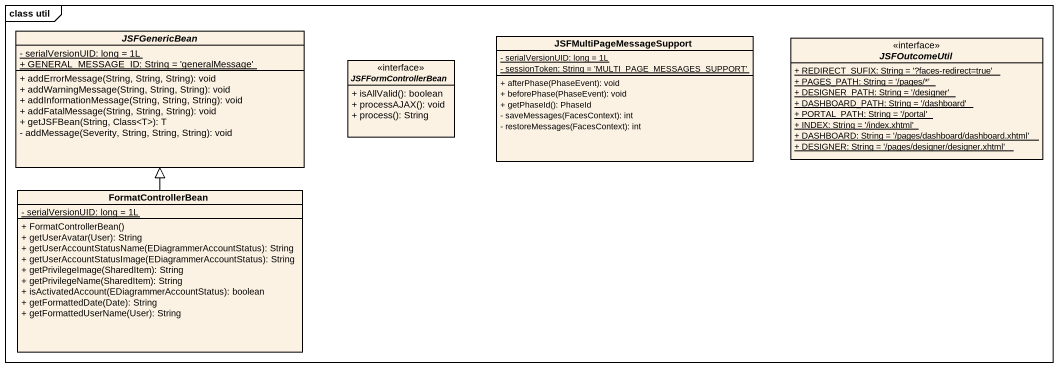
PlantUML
@startuml
mainframe class util
hide circle
hide empty members
skinparam classAttributeIconSize 0
abstract class JSFGenericBean {
  {static} - serialVersionUID: long = 1L
  {static} + GENERAL_MESSAGE_ID: String = 'generalMessage'
  + addErrorMessage(String, String, String): void
  + addWarningMessage(String, String, String): void
  + addInformationMessage(String, String, String): void
  + addFatalMessage(String, String, String): void
  + getJSFBean(String, Class<T>): T
  - addMessage(Severity, String, String, String): void
}
interface JSFFormControllerBean <<interface>> {
  + isAllValid(): boolean
  + processAJAX(): void
  + process(): String
}
class JSFMultiPageMessageSupport {
  {static} - serialVersionUID: long = 1L
  {static} - sessionToken: String = 'MULTI_PAGE_MESSAGES_SUPPORT'
  + afterPhase(PhaseEvent): void
  + beforePhase(PhaseEvent): void
  + getPhaseId(): PhaseId
  - saveMessages(FacesContext): int
  - restoreMessages(FacesContext): int
}
interface JSFOutcomeUtil <<interface>> {
  {static} + REDIRECT_SUFIX: String = '?faces-redirect=true'
  {static} + PAGES_PATH: String = '/pages/*'
  {static} + DESIGNER_PATH: String = '/designer'
  {static} + DASHBOARD_PATH: String = '/dashboard'
  {static} + PORTAL_PATH: String = '/portal'
  {static} + INDEX: String = '/index.xhtml'
  {static} + DASHBOARD: String = '/pages/dashboard/dashboard.xhtml'
  {static} + DESIGNER: String = '/pages/designer/designer.xhtml'
}
class FormatControllerBean {
  {static} - serialVersionUID: long = 1L
  + FormatControllerBean()
  + getUserAvatar(User): String
  + getUserAccountStatusName(EDiagrammerAccountStatus): String
  + getUserAccountStatusImage(EDiagrammerAccountStatus): String
  + getPrivilegeImage(SharedItem): String
  + getPrivilegeName(SharedItem): String
  + isActivatedAccount(EDiagrammerAccountStatus): boolean
  + getFormattedDate(Date): String
  + getFormattedUserName(User): String
}
FormatControllerBean -up-|> JSFGenericBean
@enduml
